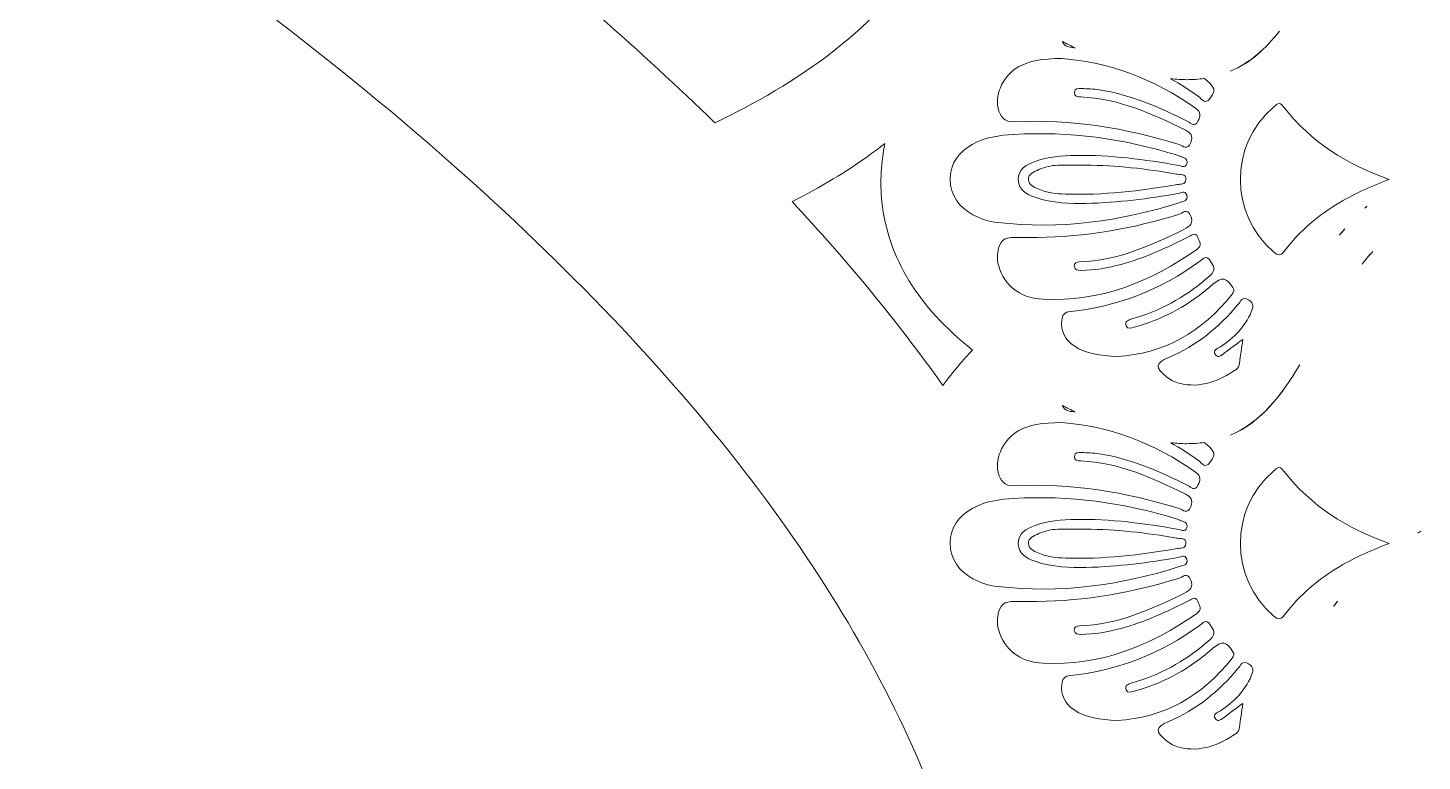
# Model space of a CAD drawing. Extents: x 705 to 8445, y -5934 to -84.
# Drawn here: x 7181 to 7643.6, y -1538 to -1294.7 of the extents above; entities that cross this region are included whole.
import ezdxf

# ---------------------------------------------------------------- set-up
doc = ezdxf.new("R2010")
doc.units = 0
doc.header["$MEASUREMENT"] = 0
doc.layers.add('Layer 1', color=7, linetype='Continuous')

# ---------------------------------------------------------------- blocks, each defined once
blk = doc.blocks.new('block 36')
at = {"layer": 'Layer 1', "lineweight": 0}
for points, knots in [([(8407.41, -639.1), (8384.61, -597.14), (8350.92, -557.08), (8310.01, -523.26), (8225.24, -453.22), (8114.63, -393.43), (7990.01, -350.27), (7990.01, -350.27), (7990.01, -350.25), (7990.01, -350.25), (7989.56, -348.29), (7988.99, -346.27), (7988.29, -344.21), (7986.75, -339.66), (7984.08, -333.09), (7978.64, -328.58), (7977.95, -328), (7977.23, -327.47), (7976.49, -327), (7976.49, -327), (7976.49, -327), (7976.48, -327), (7978.02, -308.1), (7974.42, -288.74), (7965.71, -269.33), (7961.26, -259.39), (7953.88, -252.44), (7946.75, -245.72), (7941.01, -240.31), (7935.58, -235.19), (7931.94, -228.82), (7930.86, -226.92), (7929.94, -224.87), (7928.96, -222.69), (7927.7, -219.87), (7926.38, -216.96), (7924.62, -214.13), (7917.57, -202.87), (7906.04, -196.8), (7894.77, -193.55), (7894.77, -193.55), (7893.39, -191.5), (7893.39, -191.5), (7850.97, -126.97), (7786.83, -102.16), (7740.49, -92.73), (7699.6, -84.39), (7665.74, -86.15), (7653.87, -87.19), (7653.82, -87.13), (7653.79, -87.09), (7653.76, -87.06), (7653.76, -87.06), (7653.58, -87.21), (7653.58, -87.21), (7652.01, -87.36), (7650.84, -87.48), (7650.14, -87.56), (7649.43, -87.48), (7648.26, -87.36), (7646.7, -87.21), (7646.7, -87.21), (7646.51, -87.06), (7646.51, -87.06), (7646.48, -87.09), (7646.45, -87.13), (7646.4, -87.19), (7634.53, -86.15), (7600.67, -84.39), (7559.78, -92.73), (7513.44, -102.16), (7449.3, -126.97), (7406.9, -191.48), (7406.9, -191.48), (7405.52, -193.55), (7405.52, -193.55), (7394.23, -196.8), (7382.7, -202.87), (7375.65, -214.13), (7373.89, -216.96), (7372.58, -219.87), (7371.31, -222.69), (7370.33, -224.87), (7369.41, -226.92), (7368.33, -228.82), (7364.69, -235.19), (7359.26, -240.31), (7353.52, -245.72), (7346.39, -252.44), (7339.01, -259.39), (7334.56, -269.33), (7325.85, -288.74), (7322.25, -308.1), (7323.79, -327), (7323.78, -327), (7323.78, -327), (7323.78, -327), (7323.05, -327.47), (7322.32, -327.99), (7321.63, -328.58), (7316.19, -333.09), (7313.52, -339.65), (7311.98, -344.21), (7311.29, -346.27), (7310.71, -348.29), (7310.26, -350.25), (7310.26, -350.25), (7310.26, -350.27), (7310.26, -350.27), (7185.64, -393.43), (7075.03, -453.22), (6990.26, -523.26), (6949.35, -557.08), (6915.66, -597.14), (6892.86, -639.1), (6867.06, -686.53), (6854.92, -735.81), (6856.74, -785.55), (6858.47, -832.44), (6871.11, -881.24), (6894.31, -930.56), (6926.3, -998.52), (6976.91, -1064.15), (7044.73, -1125.62), (7089.41, -1166.12), (7138.87, -1201.57), (7186.72, -1235.86), (7232.05, -1268.36), (7278.94, -1301.97), (7321.49, -1339.71), (7399.07, -1408.49), (7450.5, -1474.94), (7478.64, -1542.74), (7474.81, -1548.78), (7471.23, -1555.62), (7468.57, -1563.02), (7467.16, -1562.92), (7465.6, -1562.85), (7464, -1562.85), (7458.13, -1562.85), (7451.7, -1563.94), (7449.97, -1569.72), (7449.48, -1571.39), (7449.45, -1572.94), (7449.41, -1574.32), (7449.41, -1574.65), (7449.4, -1574.97), (7449.39, -1575.28), (7449.21, -1578.99), (7447.84, -1582.95), (7445.33, -1587.05), (7444.38, -1588.6), (7443.35, -1590.14), (7442.28, -1591.64), (7441.6, -1592.59), (7440.89, -1593.54), (7440.16, -1594.48), (7432.92, -1603.87), (7423.69, -1612.4), (7414.7, -1620.7), (7414.7, -1620.7), (7410.61, -1624.5), (7410.61, -1624.5), (7400.29, -1634.07), (7389.62, -1643.97), (7377.62, -1650.59), (7374.23, -1652.48), (7370.13, -1656.81), (7369.83, -1666.79), (7369.1, -1691.36), (7390.95, -1735.67), (7410.5, -1750.55), (7391.65, -1786.38), (7369.15, -1837.42), (7349.91, -1904.23), (7325.13, -1990.3), (7310.44, -2085.45), (7306.26, -2187.05), (7302.77, -2272.07), (7306.67, -2361.81), (7317.87, -2455.11), (7313.34, -2458.43), (7308.34, -2461.58), (7302.61, -2464.72), (7276.21, -2479.19), (7247.58, -2484.35), (7222, -2479.25), (7187.79, -2472.45), (7160.64, -2452.75), (7141.3, -2420.72), (7104.66, -2360.07), (7103.99, -2265.76), (7122.25, -2203.95), (7141.86, -2137.67), (7181.08, -2071.38), (7245.73, -1995.32), (7250.18, -1990.08), (7254.67, -1984.87), (7259.18, -1979.66), (7283.57, -1951.39), (7308.78, -1922.17), (7326.61, -1888.58), (7350.74, -1843.05), (7356.31, -1794.98), (7341.87, -1756.7), (7341.87, -1756.7), (7331.37, -1728.9), (7331.37, -1728.9), (7331.37, -1728.9), (7333.8, -1758.52), (7333.8, -1758.52), (7336.72, -1794.26), (7322.12, -1826.76), (7309.35, -1847.74), (7289.24, -1880.81), (7261.11, -1908.95), (7233.89, -1936.17), (7222.68, -1947.4), (7211.07, -1959.02), (7200.2, -1970.8), (7135.89, -2040.52), (7089.19, -2104.07), (7057.43, -2165.11), (7014.7, -2247.19), (6999.21, -2325.56), (7011.4, -2398), (7031.15, -2515.4), (7130.49, -2607.87), (7220.17, -2647.42), (7252.4, -2661.63), (7282.45, -2668.81), (7308.01, -2668.81), (7326.56, -2668.81), (7342.74, -2665.03), (7355.66, -2657.4), (7355.66, -2657.42), (7355.66, -2657.42), (7355.66, -2657.42), (7362.53, -2679.36), (7370.34, -2699.79), (7379.03, -2718.56), (7399.29, -2762.32), (7425.1, -2798.69), (7455.73, -2826.65), (7489.46, -2857.45), (7533.52, -2880.64), (7586.71, -2895.59), (7629.05, -2907.49), (7676.23, -2913.71), (7723.76, -2913.71), (7727.22, -2913.71), (7730.69, -2913.68), (7734.15, -2913.61), (7865.4, -2911.1), (7997.29, -2856.35), (8095.98, -2763.41), (8133.64, -2727.95), (8162.82, -2687.49), (8180.37, -2646.4), (8200.65, -2598.94), (8205.83, -2551.02), (8195.77, -2503.97), (8175.91, -2411.09), (8113.39, -2334), (8019.73, -2286.89), (7937.77, -2245.67), (7840.02, -2231.14), (7749.63, -2246.42), (7755.8, -2235.1), (7762.02, -2223.86), (7768.23, -2212.7), (7787.04, -2178.83), (7806.49, -2143.79), (7823.28, -2107.91), (7860.37, -2028.64), (7882.39, -1957.48), (7890.63, -1890.34), (7895.73, -1848.73), (7897.28, -1796.91), (7884.85, -1750.08), (7904.12, -1735.61), (7925.68, -1692.46), (7925.68, -1667.69), (7925.68, -1667.28), (7925.68, -1666.88), (7925.67, -1666.48), (7925.37, -1656.52), (7921.27, -1652.21), (7917.88, -1650.33), (7905.87, -1643.73), (7895.21, -1633.85), (7884.89, -1624.31), (7884.89, -1624.31), (7880.78, -1620.52), (7880.78, -1620.52), (7869.49, -1610.12), (7857.81, -1599.36), (7850.16, -1586.97), (7847.65, -1582.89), (7846.29, -1578.95), (7846.11, -1575.25), (7846.1, -1574.94), (7846.09, -1574.61), (7846.09, -1574.29), (7846.05, -1572.92), (7846.01, -1571.37), (7845.52, -1569.7), (7843.8, -1563.98), (7837.45, -1562.87), (7831.63, -1562.85), (7828.98, -1555.53), (7825.42, -1548.75), (7821.63, -1542.74), (7849.76, -1474.94), (7901.2, -1408.49), (7978.78, -1339.71), (8021.33, -1301.97), (8068.22, -1268.36), (8113.56, -1235.86), (8161.4, -1201.57), (8210.86, -1166.12), (8255.55, -1125.62), (8323.36, -1064.15), (8373.97, -998.52), (8405.96, -930.56), (8429.16, -881.24), (8441.8, -832.45), (8443.53, -785.55), (8445.35, -735.81), (8433.21, -686.53), (8407.41, -639.1)], [0, 0, 0, 0, 1, 1, 1, 2, 2, 2, 3, 3, 3, 4, 4, 4, 5, 5, 5, 6, 6, 6, 7, 7, 7, 8, 8, 8, 9, 9, 9, 10, 10, 10, 11, 11, 11, 12, 12, 12, 13, 13, 13, 14, 14, 14, 15, 15, 15, 16, 16, 16, 17, 17, 17, 18, 18, 18, 19, 19, 19, 20, 20, 20, 21, 21, 21, 22, 22, 22, 23, 23, 23, 24, 24, 24, 25, 25, 25, 26, 26, 26, 27, 27, 27, 28, 28, 28, 29, 29, 29, 30, 30, 30, 31, 31, 31, 32, 32, 32, 33, 33, 33, 34, 34, 34, 35, 35, 35, 36, 36, 36, 37, 37, 37, 38, 38, 38, 39, 39, 39, 40, 40, 40, 41, 41, 41, 42, 42, 42, 43, 43, 43, 44, 44, 44, 45, 45, 45, 46, 46, 46, 47, 47, 47, 48, 48, 48, 49, 49, 49, 50, 50, 50, 51, 51, 51, 52, 52, 52, 53, 53, 53, 54, 54, 54, 55, 55, 55, 56, 56, 56, 57, 57, 57, 58, 58, 58, 59, 59, 59, 60, 60, 60, 61, 61, 61, 62, 62, 62, 63, 63, 63, 64, 64, 64, 65, 65, 65, 66, 66, 66, 67, 67, 67, 68, 68, 68, 69, 69, 69, 70, 70, 70, 71, 71, 71, 72, 72, 72, 73, 73, 73, 74, 74, 74, 75, 75, 75, 76, 76, 76, 77, 77, 77, 78, 78, 78, 79, 79, 79, 80, 80, 80, 81, 81, 81, 82, 82, 82, 83, 83, 83, 84, 84, 84, 85, 85, 85, 86, 86, 86, 87, 87, 87, 88, 88, 88, 89, 89, 89, 90, 90, 90, 91, 91, 91, 92, 92, 92, 93, 93, 93, 94, 94, 94, 95, 95, 95, 96, 96, 96, 97, 97, 97, 98, 98, 98, 99, 99, 99, 100, 100, 100, 101, 101, 101, 102, 102, 102, 103, 103, 103, 104, 104, 104, 105, 105, 105, 106, 106, 106, 107, 107, 107, 108, 108, 108, 109, 109, 109, 110, 110, 110, 110]), ([(7370.75, -1291.09), (7397.05, -1277.79), (7425, -1257.97), (7440.58, -1229.75), (7449.02, -1233.78), (7457.45, -1237.39), (7465.91, -1240.55), (7465.91, -1240.55), (7465.93, -1240.47), (7465.93, -1240.47), (7468.34, -1249.9), (7473.07, -1258.79), (7480.06, -1267.08), (7464.44, -1294.57), (7435.31, -1313.7), (7408.95, -1326.23), (7396.58, -1314.18), (7383.8, -1302.48), (7370.75, -1291.09)], [0, 0, 0, 0, 1, 1, 1, 2, 2, 2, 3, 3, 3, 4, 4, 4, 5, 5, 5, 6, 6, 6, 6]), ([(7528.52, -1301.41), (7528.2, -1301.36), (7527.87, -1301.33), (7527.53, -1301.29), (7525.68, -1301.1), (7524.72, -1300.44), (7524.28, -1299.32), (7524.28, -1299.32), (7524.28, -1299.31), (7524.28, -1299.31), (7525.72, -1300.04), (7527.13, -1300.74), (7528.52, -1301.41)], [0, 0, 0, 0, 1, 1, 1, 2, 2, 2, 3, 3, 3, 4, 4, 4, 4]), ([(7580.07, -1309.13), (7580.05, -1309.12), (7580.04, -1309.12), (7580.02, -1309.1), (7586.64, -1306.29), (7591.78, -1301.58), (7596.26, -1295.83), (7591.81, -1301.59), (7586.68, -1306.31), (7580.07, -1309.13)], [0, 0, 0, 0, 1, 1, 1, 2, 2, 2, 3, 3, 3, 3]), ([(7509.85, -1307.58), (7513.03, -1305.8), (7517.38, -1304.88), (7524.15, -1304.93), (7539.33, -1306.04), (7554.63, -1311.61), (7568.44, -1321.41), (7570.4, -1322.79), (7570.04, -1324.07), (7569.23, -1325.72), (7568.16, -1327.92), (7566.92, -1326.33), (7565.9, -1325.82), (7556.49, -1321.14), (7546.95, -1316.82), (7536.41, -1315.31), (7534.5, -1315.02), (7532.56, -1314.95), (7530.62, -1314.84), (7529.59, -1314.78), (7528.38, -1314.77), (7528.25, -1316.14), (7528.09, -1317.65), (7529.36, -1317.63), (7530.37, -1317.67), (7542.91, -1318.15), (7553.97, -1323.22), (7564.96, -1328.61), (7566.95, -1329.59), (7567.67, -1330.53), (7566.87, -1332.78), (7565.89, -1335.54), (7564.28, -1333.89), (7563.05, -1333.49), (7545.28, -1327.88), (7527.12, -1325.07), (7508.48, -1325.88), (7504.85, -1326.03), (7503.59, -1324.24), (7502.92, -1321.33), (7501.8, -1316.43), (7504.88, -1310.36), (7509.85, -1307.58)], [0, 0, 0, 0, 1, 1, 1, 2, 2, 2, 3, 3, 3, 4, 4, 4, 5, 5, 5, 6, 6, 6, 7, 7, 7, 8, 8, 8, 9, 9, 9, 10, 10, 10, 11, 11, 11, 12, 12, 12, 13, 13, 13, 14, 14, 14, 14]), ([(7569.44, -1317.5), (7566.43, -1315.34), (7563.35, -1313.38), (7560.18, -1311.62), (7562.03, -1311.82), (7563.8, -1311.93), (7565.53, -1311.93), (7567.55, -1311.93), (7569.48, -1311.78), (7571.36, -1311.51), (7571.94, -1312), (7572.53, -1312.49), (7573.1, -1313.01), (7575.27, -1314.94), (7574.64, -1316.28), (7573.25, -1318.11), (7571.5, -1320.44), (7570.46, -1318.26), (7569.44, -1317.5)], [0, 0, 0, 0, 1, 1, 1, 2, 2, 2, 3, 3, 3, 4, 4, 4, 5, 5, 5, 6, 6, 6, 6]), ([(7616.36, -1352.64), (7609.26, -1356.89), (7602.98, -1362.09), (7597.99, -1368.72), (7596.66, -1370.49), (7595.81, -1370.33), (7594.28, -1369.03), (7579.76, -1356.77), (7579.67, -1333.47), (7594.17, -1321.17), (7595.25, -1320.25), (7596.12, -1318.91), (7597.66, -1320.92), (7606.71, -1332.67), (7618.72, -1340.14), (7632.74, -1345.02), (7627.04, -1347.24), (7621.53, -1349.55), (7616.36, -1352.64)], [0, 0, 0, 0, 1, 1, 1, 2, 2, 2, 3, 3, 3, 4, 4, 4, 5, 5, 5, 6, 6, 6, 6]), ([(7494.32, -1333.44), (7498.58, -1331.01), (7503.36, -1330.35), (7508.16, -1330.09), (7526.56, -1329.06), (7544.55, -1331.43), (7562.12, -1336.92), (7562.67, -1337.08), (7563.2, -1337.29), (7563.72, -1337.51), (7564.77, -1337.94), (7566.03, -1338.24), (7565.52, -1339.85), (7565.01, -1341.45), (7563.83, -1340.57), (7562.96, -1340.41), (7551.6, -1338.41), (7540.2, -1336.87), (7528.64, -1337.06), (7524.07, -1337.13), (7519.52, -1337.46), (7515.19, -1339.07), (7512.32, -1340.15), (7509.49, -1341.66), (7509.61, -1345.2), (7509.72, -1348.49), (7512.42, -1349.98), (7515.2, -1350.96), (7521, -1353.02), (7527.06, -1352.97), (7532.03, -1353.02), (7543.03, -1352.68), (7552.86, -1351.44), (7562.63, -1349.69), (7563.59, -1349.53), (7564.95, -1348.45), (7565.51, -1350.23), (7566.07, -1352.08), (7564.46, -1352.28), (7563.35, -1352.63), (7543.59, -1359), (7523.41, -1361.72), (7502.68, -1359.31), (7499.85, -1358.98), (7497.09, -1358.14), (7494.57, -1356.73), (7489.98, -1354.17), (7487.02, -1350.4), (7487.02, -1344.99), (7487, -1339.72), (7489.87, -1335.97), (7494.32, -1333.44)], [0, 0, 0, 0, 1, 1, 1, 2, 2, 2, 3, 3, 3, 4, 4, 4, 5, 5, 5, 6, 6, 6, 7, 7, 7, 8, 8, 8, 9, 9, 9, 10, 10, 10, 11, 11, 11, 12, 12, 12, 13, 13, 13, 14, 14, 14, 15, 15, 15, 16, 16, 16, 17, 17, 17, 17]), ([(7434.59, -1352.4), (7444.07, -1347.58), (7452.74, -1342.36), (7460.45, -1336.81), (7462.12, -1335.59), (7463.75, -1334.36), (7465.34, -1333.11), (7464.13, -1339.33), (7463.69, -1345.79), (7464.37, -1352.44), (7466.27, -1370.83), (7476.35, -1387.32), (7494.4, -1401.63), (7491.55, -1404.68), (7488.1, -1408.66), (7484.57, -1413.37), (7469.31, -1391.86), (7452.51, -1371.63), (7434.59, -1352.4)], [0, 0, 0, 0, 1, 1, 1, 2, 2, 2, 3, 3, 3, 4, 4, 4, 5, 5, 5, 6, 6, 6, 6]), ([(7565.26, -1345.1), (7565.21, -1346.91), (7563.41, -1346.53), (7562.32, -1346.72), (7550.07, -1348.85), (7537.76, -1350.31), (7525.28, -1349.9), (7522.2, -1349.79), (7519.13, -1349.5), (7516.27, -1348.19), (7514.83, -1347.53), (7513.01, -1346.9), (7512.98, -1345.1), (7512.94, -1343.1), (7514.89, -1342.46), (7516.44, -1341.77), (7518.43, -1340.88), (7520.54, -1340.38), (7522.73, -1340.33), (7525.79, -1340.26), (7528.87, -1340.3), (7531.95, -1340.3), (7542.1, -1340.34), (7552.17, -1341.48), (7562.16, -1343.27), (7563.29, -1343.48), (7565.31, -1343.01), (7565.26, -1345.1)], [0, 0, 0, 0, 1, 1, 1, 2, 2, 2, 3, 3, 3, 4, 4, 4, 5, 5, 5, 6, 6, 6, 7, 7, 7, 8, 8, 8, 9, 9, 9, 9]), ([(7566.77, -1357.02), (7567.91, -1359.56), (7566.75, -1360.54), (7564.58, -1361.61), (7553.6, -1367.04), (7542.5, -1371.93), (7529.99, -1372.42), (7529.04, -1372.47), (7528.06, -1372.6), (7528.21, -1373.91), (7528.36, -1375.11), (7529.34, -1375.21), (7530.27, -1375.21), (7534.86, -1375.23), (7539.33, -1374.4), (7543.74, -1373.21), (7551.59, -1371.11), (7558.9, -1367.67), (7566.15, -1364.09), (7567.14, -1363.6), (7568.31, -1362.28), (7569.18, -1364.27), (7569.82, -1365.69), (7570.72, -1367.01), (7568.76, -1368.37), (7553.41, -1379), (7536.82, -1385.81), (7517.77, -1384.76), (7511.2, -1384.39), (7506, -1381.43), (7503.48, -1374.89), (7502.77, -1373.04), (7502.51, -1371.15), (7502.83, -1369.19), (7503.46, -1365.31), (7504.78, -1364.21), (7508.65, -1364.26), (7511.05, -1364.3), (7513.43, -1364.27), (7515.83, -1364.27), (7531.89, -1364.13), (7547.52, -1361.39), (7562.84, -1356.63), (7564.04, -1356.26), (7565.62, -1354.45), (7566.77, -1357.02)], [0, 0, 0, 0, 1, 1, 1, 2, 2, 2, 3, 3, 3, 4, 4, 4, 5, 5, 5, 6, 6, 6, 7, 7, 7, 8, 8, 8, 9, 9, 9, 10, 10, 10, 11, 11, 11, 12, 12, 12, 13, 13, 13, 14, 14, 14, 15, 15, 15, 15]), ([(7624.59, -1354.59), (7624.64, -1354.54), (7624.69, -1354.49), (7624.73, -1354.44), (7624.93, -1354.27), (7625.12, -1354.1), (7625.31, -1353.93), (7625.07, -1354.14), (7624.83, -1354.37), (7624.59, -1354.59)], [0, 0, 0, 0, 1, 1, 1, 2, 2, 2, 3, 3, 3, 3]), ([(7616.16, -1363.55), (7616.56, -1363.06), (7616.98, -1362.57), (7617.4, -1362.08), (7617.58, -1361.87), (7617.76, -1361.67), (7617.95, -1361.47), (7617.34, -1362.15), (7616.74, -1362.84), (7616.16, -1363.55)], [0, 0, 0, 0, 1, 1, 1, 2, 2, 2, 3, 3, 3, 3]), ([(7627.26, -1368.93), (7626.02, -1370.32), (7624.83, -1371.74), (7623.69, -1373.19), (7624.82, -1371.74), (7626.01, -1370.32), (7627.26, -1368.93)], [0, 0, 0, 0, 1, 1, 1, 2, 2, 2, 2]), ([(7528.13, -1400.24), (7525.17, -1398.19), (7523.7, -1395.44), (7524.04, -1391.8), (7524.21, -1389.98), (7524.99, -1389.03), (7527.02, -1388.81), (7542.78, -1387.22), (7557, -1381.56), (7569.79, -1372.24), (7570.88, -1371.44), (7571.9, -1369.89), (7573.35, -1372.04), (7574.52, -1373.78), (7575.36, -1374.99), (7573.27, -1376.86), (7566.12, -1383.29), (7558.07, -1388.03), (7548.9, -1390.87), (7548.35, -1391.05), (7547.8, -1391.17), (7547.26, -1391.33), (7546.12, -1391.67), (7544.87, -1392.08), (7545.42, -1393.59), (7545.91, -1394.94), (7547.14, -1394.33), (7548.07, -1394.08), (7557.09, -1391.59), (7565.2, -1387.36), (7572.39, -1381.38), (7573, -1380.87), (7573.6, -1380.34), (7574.21, -1379.82), (7577.11, -1377.25), (7578.75, -1377.56), (7580.84, -1380.94), (7581.39, -1381.82), (7581.13, -1382.38), (7580.59, -1383.06), (7570.65, -1395.79), (7557.73, -1402.89), (7542.39, -1403.8), (7536.83, -1403.41), (7532.16, -1403.05), (7528.13, -1400.24)], [0, 0, 0, 0, 1, 1, 1, 2, 2, 2, 3, 3, 3, 4, 4, 4, 5, 5, 5, 6, 6, 6, 7, 7, 7, 8, 8, 8, 9, 9, 9, 10, 10, 10, 11, 11, 11, 12, 12, 12, 13, 13, 13, 14, 14, 14, 15, 15, 15, 15]), ([(7586.93, -1389.01), (7584.83, -1394.03), (7581.13, -1397.62), (7576.69, -1400.58), (7575.75, -1401.2), (7573.9, -1401.65), (7575.08, -1403.24), (7576, -1404.48), (7577.17, -1403.2), (7578.03, -1402.62), (7579.97, -1401.29), (7581.83, -1399.83), (7584.15, -1398.1), (7583.72, -1401.09), (7583.33, -1403.55), (7583.01, -1406.02), (7582.91, -1406.85), (7582.64, -1407.57), (7581.94, -1408.05), (7576.22, -1411.95), (7570.14, -1414.44), (7563.04, -1412.66), (7561.49, -1412.27), (7560.07, -1411.54), (7558.79, -1410.54), (7554.96, -1407.52), (7555.15, -1405.91), (7559.53, -1404.07), (7568.77, -1400.22), (7576.24, -1394.06), (7582.62, -1386.46), (7583.43, -1385.51), (7583.91, -1383.7), (7586.04, -1385.01), (7588.01, -1386.2), (7587.56, -1387.47), (7586.93, -1389.01)], [0, 0, 0, 0, 1, 1, 1, 2, 2, 2, 3, 3, 3, 4, 4, 4, 5, 5, 5, 6, 6, 6, 7, 7, 7, 8, 8, 8, 9, 9, 9, 10, 10, 10, 11, 11, 11, 12, 12, 12, 12]), ([(7603, -1406.54), (7596.91, -1416.71), (7590.24, -1425.57), (7580.07, -1429.9), (7580.05, -1429.89), (7580.03, -1429.89), (7580.02, -1429.88), (7590.21, -1425.56), (7596.89, -1416.71), (7603, -1406.54)], [0, 0, 0, 0, 1, 1, 1, 2, 2, 2, 3, 3, 3, 3]), ([(7528.55, -1422.19), (7528.54, -1422.19), (7528.54, -1422.19), (7528.52, -1422.19), (7528.2, -1422.14), (7527.87, -1422.1), (7527.53, -1422.07), (7525.68, -1421.88), (7524.72, -1421.22), (7524.28, -1420.1), (7524.28, -1420.09), (7524.28, -1420.09), (7524.28, -1420.07), (7525.72, -1420.81), (7527.15, -1421.52), (7528.55, -1422.19)], [0, 0, 0, 0, 1, 1, 1, 2, 2, 2, 3, 3, 3, 4, 4, 4, 5, 5, 5, 5]), ([(7509.85, -1428.35), (7513.03, -1426.58), (7517.38, -1425.66), (7524.15, -1425.71), (7539.33, -1426.81), (7554.63, -1432.39), (7568.44, -1442.18), (7570.4, -1443.57), (7570.04, -1444.84), (7569.23, -1446.5), (7568.16, -1448.7), (7566.92, -1447.11), (7565.9, -1446.6), (7556.49, -1441.92), (7546.95, -1437.6), (7536.41, -1436.08), (7534.5, -1435.8), (7532.56, -1435.73), (7530.62, -1435.62), (7529.59, -1435.56), (7528.38, -1435.55), (7528.25, -1436.92), (7528.09, -1438.42), (7529.36, -1438.41), (7530.37, -1438.45), (7542.91, -1438.92), (7553.97, -1444), (7564.96, -1449.39), (7566.95, -1450.37), (7567.67, -1451.31), (7566.87, -1453.55), (7565.89, -1456.32), (7564.28, -1454.66), (7563.05, -1454.27), (7545.28, -1448.66), (7527.12, -1445.84), (7508.48, -1446.66), (7504.85, -1446.81), (7503.59, -1445.02), (7502.92, -1442.11), (7501.8, -1437.21), (7504.88, -1431.13), (7509.85, -1428.35)], [0, 0, 0, 0, 1, 1, 1, 2, 2, 2, 3, 3, 3, 4, 4, 4, 5, 5, 5, 6, 6, 6, 7, 7, 7, 8, 8, 8, 9, 9, 9, 10, 10, 10, 11, 11, 11, 12, 12, 12, 13, 13, 13, 14, 14, 14, 14]), ([(7573.25, -1438.89), (7571.5, -1441.22), (7570.46, -1439.03), (7569.44, -1438.28), (7566.43, -1436.12), (7563.35, -1434.15), (7560.19, -1432.4), (7562.03, -1432.6), (7563.8, -1432.71), (7565.53, -1432.71), (7567.55, -1432.71), (7569.48, -1432.55), (7571.36, -1432.29), (7571.94, -1432.78), (7572.53, -1433.27), (7573.1, -1433.78), (7575.27, -1435.72), (7574.64, -1437.05), (7573.25, -1438.89)], [0, 0, 0, 0, 1, 1, 1, 2, 2, 2, 3, 3, 3, 4, 4, 4, 5, 5, 5, 6, 6, 6, 6]), ([(7597.99, -1489.5), (7596.66, -1491.27), (7595.81, -1491.11), (7594.28, -1489.81), (7579.76, -1477.54), (7579.67, -1454.24), (7594.17, -1441.94), (7595.25, -1441.02), (7596.12, -1439.69), (7597.66, -1441.69), (7606.71, -1453.44), (7618.72, -1460.91), (7632.74, -1465.79), (7627.04, -1468.01), (7621.53, -1470.33), (7616.36, -1473.42), (7609.26, -1477.66), (7602.98, -1482.87), (7597.99, -1489.5)], [0, 0, 0, 0, 1, 1, 1, 2, 2, 2, 3, 3, 3, 4, 4, 4, 5, 5, 5, 6, 6, 6, 6]), ([(7508.16, -1450.87), (7526.56, -1449.84), (7544.55, -1452.2), (7562.12, -1457.69), (7562.67, -1457.86), (7563.2, -1458.06), (7563.72, -1458.29), (7564.77, -1458.72), (7566.03, -1459.02), (7565.52, -1460.63), (7565.01, -1462.23), (7563.83, -1461.34), (7562.96, -1461.19), (7551.6, -1459.18), (7540.2, -1457.64), (7528.64, -1457.83), (7524.07, -1457.91), (7519.52, -1458.24), (7515.19, -1459.85), (7512.32, -1460.93), (7509.49, -1462.44), (7509.61, -1465.97), (7509.72, -1469.26), (7512.42, -1470.76), (7515.2, -1471.73), (7521, -1473.8), (7527.06, -1473.75), (7532.03, -1473.8), (7543.03, -1473.45), (7552.86, -1472.21), (7562.63, -1470.47), (7563.59, -1470.3), (7564.95, -1469.23), (7565.51, -1471.01), (7566.07, -1472.86), (7564.46, -1473.06), (7563.35, -1473.4), (7543.59, -1479.78), (7523.41, -1482.5), (7502.68, -1480.09), (7499.85, -1479.75), (7497.09, -1478.92), (7494.57, -1477.51), (7489.98, -1474.94), (7487.02, -1471.17), (7487.02, -1465.77), (7487, -1460.5), (7489.87, -1456.75), (7494.32, -1454.22), (7498.58, -1451.79), (7503.36, -1451.13), (7508.16, -1450.87)], [0, 0, 0, 0, 1, 1, 1, 2, 2, 2, 3, 3, 3, 4, 4, 4, 5, 5, 5, 6, 6, 6, 7, 7, 7, 8, 8, 8, 9, 9, 9, 10, 10, 10, 11, 11, 11, 12, 12, 12, 13, 13, 13, 14, 14, 14, 15, 15, 15, 16, 16, 16, 17, 17, 17, 17]), ([(7565.26, -1465.88), (7565.21, -1467.69), (7563.41, -1467.31), (7562.32, -1467.5), (7550.07, -1469.62), (7537.76, -1471.09), (7525.28, -1470.67), (7522.2, -1470.57), (7519.13, -1470.28), (7516.27, -1468.97), (7514.83, -1468.31), (7513.01, -1467.68), (7512.98, -1465.88), (7512.94, -1463.87), (7514.89, -1463.24), (7516.44, -1462.55), (7518.43, -1461.65), (7520.54, -1461.15), (7522.73, -1461.1), (7525.79, -1461.03), (7528.87, -1461.08), (7531.95, -1461.08), (7542.1, -1461.12), (7552.17, -1462.26), (7562.16, -1464.05), (7563.29, -1464.25), (7565.31, -1463.79), (7565.26, -1465.88)], [0, 0, 0, 0, 1, 1, 1, 2, 2, 2, 3, 3, 3, 4, 4, 4, 5, 5, 5, 6, 6, 6, 7, 7, 7, 8, 8, 8, 9, 9, 9, 9]), ([(7643.31, -1461.75), (7642.95, -1461.94), (7642.6, -1462.14), (7642.24, -1462.34), (7642.31, -1462.3), (7642.38, -1462.25), (7642.45, -1462.21), (7642.74, -1462.05), (7643.03, -1461.89), (7643.31, -1461.75)], [0, 0, 0, 0, 1, 1, 1, 2, 2, 2, 3, 3, 3, 3]), ([(7566.77, -1477.8), (7567.91, -1480.34), (7566.75, -1481.32), (7564.58, -1482.39), (7553.6, -1487.82), (7542.5, -1492.71), (7529.99, -1493.2), (7529.04, -1493.25), (7528.06, -1493.38), (7528.21, -1494.69), (7528.36, -1495.88), (7529.34, -1495.99), (7530.27, -1495.99), (7534.86, -1496), (7539.33, -1495.18), (7543.74, -1493.99), (7551.59, -1491.89), (7558.9, -1488.45), (7566.15, -1484.87), (7567.14, -1484.38), (7568.31, -1483.06), (7569.18, -1485.05), (7569.82, -1486.47), (7570.72, -1487.78), (7568.76, -1489.14), (7553.41, -1499.77), (7536.82, -1506.58), (7517.77, -1505.53), (7511.2, -1505.16), (7506, -1502.21), (7503.48, -1495.67), (7502.77, -1493.82), (7502.51, -1491.92), (7502.83, -1489.96), (7503.46, -1486.09), (7504.78, -1484.99), (7508.65, -1485.04), (7511.05, -1485.07), (7513.43, -1485.05), (7515.83, -1485.05), (7531.89, -1484.91), (7547.52, -1482.16), (7562.84, -1477.4), (7564.04, -1477.03), (7565.62, -1475.23), (7566.77, -1477.8)], [0, 0, 0, 0, 1, 1, 1, 2, 2, 2, 3, 3, 3, 4, 4, 4, 5, 5, 5, 6, 6, 6, 7, 7, 7, 8, 8, 8, 9, 9, 9, 10, 10, 10, 11, 11, 11, 12, 12, 12, 13, 13, 13, 14, 14, 14, 15, 15, 15, 15]), ([(7615.58, -1485.01), (7615.11, -1485.6), (7614.64, -1486.17), (7614.19, -1486.76), (7614.28, -1486.64), (7614.37, -1486.52), (7614.46, -1486.4), (7614.83, -1485.93), (7615.2, -1485.48), (7615.58, -1485.01)], [0, 0, 0, 0, 1, 1, 1, 2, 2, 2, 3, 3, 3, 3]), ([(7528.13, -1521.02), (7525.17, -1518.97), (7523.7, -1516.21), (7524.04, -1512.57), (7524.21, -1510.76), (7524.99, -1509.81), (7527.02, -1509.59), (7542.78, -1507.99), (7557, -1502.34), (7569.79, -1493.02), (7570.88, -1492.22), (7571.9, -1490.67), (7573.35, -1492.82), (7574.52, -1494.56), (7575.36, -1495.76), (7573.27, -1497.64), (7566.12, -1504.07), (7558.07, -1508.8), (7548.9, -1511.64), (7548.35, -1511.82), (7547.8, -1511.94), (7547.26, -1512.11), (7546.12, -1512.44), (7544.87, -1512.86), (7545.42, -1514.36), (7545.91, -1515.71), (7547.14, -1515.1), (7548.07, -1514.85), (7557.09, -1512.37), (7565.2, -1508.14), (7572.39, -1502.16), (7573, -1501.65), (7573.6, -1501.12), (7574.21, -1500.6), (7577.11, -1498.03), (7578.75, -1498.34), (7580.84, -1501.72), (7581.39, -1502.6), (7581.13, -1503.16), (7580.59, -1503.84), (7570.65, -1516.57), (7557.73, -1523.67), (7542.39, -1524.58), (7536.83, -1524.18), (7532.16, -1523.82), (7528.13, -1521.02)], [0, 0, 0, 0, 1, 1, 1, 2, 2, 2, 3, 3, 3, 4, 4, 4, 5, 5, 5, 6, 6, 6, 7, 7, 7, 8, 8, 8, 9, 9, 9, 10, 10, 10, 11, 11, 11, 12, 12, 12, 13, 13, 13, 14, 14, 14, 15, 15, 15, 15]), ([(7563.04, -1533.44), (7561.49, -1533.05), (7560.07, -1532.32), (7558.79, -1531.32), (7554.96, -1528.3), (7555.15, -1526.69), (7559.53, -1524.85), (7568.77, -1521), (7576.24, -1514.84), (7582.62, -1507.24), (7583.43, -1506.29), (7583.91, -1504.47), (7586.04, -1505.79), (7588.01, -1506.98), (7587.56, -1508.24), (7586.93, -1509.78), (7584.83, -1514.8), (7581.13, -1518.4), (7576.69, -1521.36), (7575.75, -1521.98), (7573.9, -1522.43), (7575.08, -1524.02), (7576, -1525.26), (7577.17, -1523.98), (7578.03, -1523.4), (7579.97, -1522.07), (7581.83, -1520.6), (7584.15, -1518.87), (7583.72, -1521.87), (7583.33, -1524.33), (7583.01, -1526.8), (7582.91, -1527.63), (7582.64, -1528.35), (7581.94, -1528.82), (7576.22, -1532.73), (7570.14, -1535.22), (7563.04, -1533.44)], [0, 0, 0, 0, 1, 1, 1, 2, 2, 2, 3, 3, 3, 4, 4, 4, 5, 5, 5, 6, 6, 6, 7, 7, 7, 8, 8, 8, 9, 9, 9, 10, 10, 10, 11, 11, 11, 12, 12, 12, 12])]:
    blk.add_open_spline(points, degree=3, knots=knots, dxfattribs=at)
blk = doc.blocks.new('block 35')
at = {"layer": 'Layer 1'}
blk.add_blockref('block 36', (0, 0), dxfattribs=at)
blk = doc.blocks.new('block 34')
at = {"layer": 'Layer 1'}
blk.add_blockref('block 35', (0, 0), dxfattribs=at)

msp = doc.modelspace()

# ---------------------------------------------------------------- block references
at = {"layer": 'Layer 1'}
msp.add_blockref('block 34', (0, 0), dxfattribs=at)

doc.saveas('drawing.dxf')
